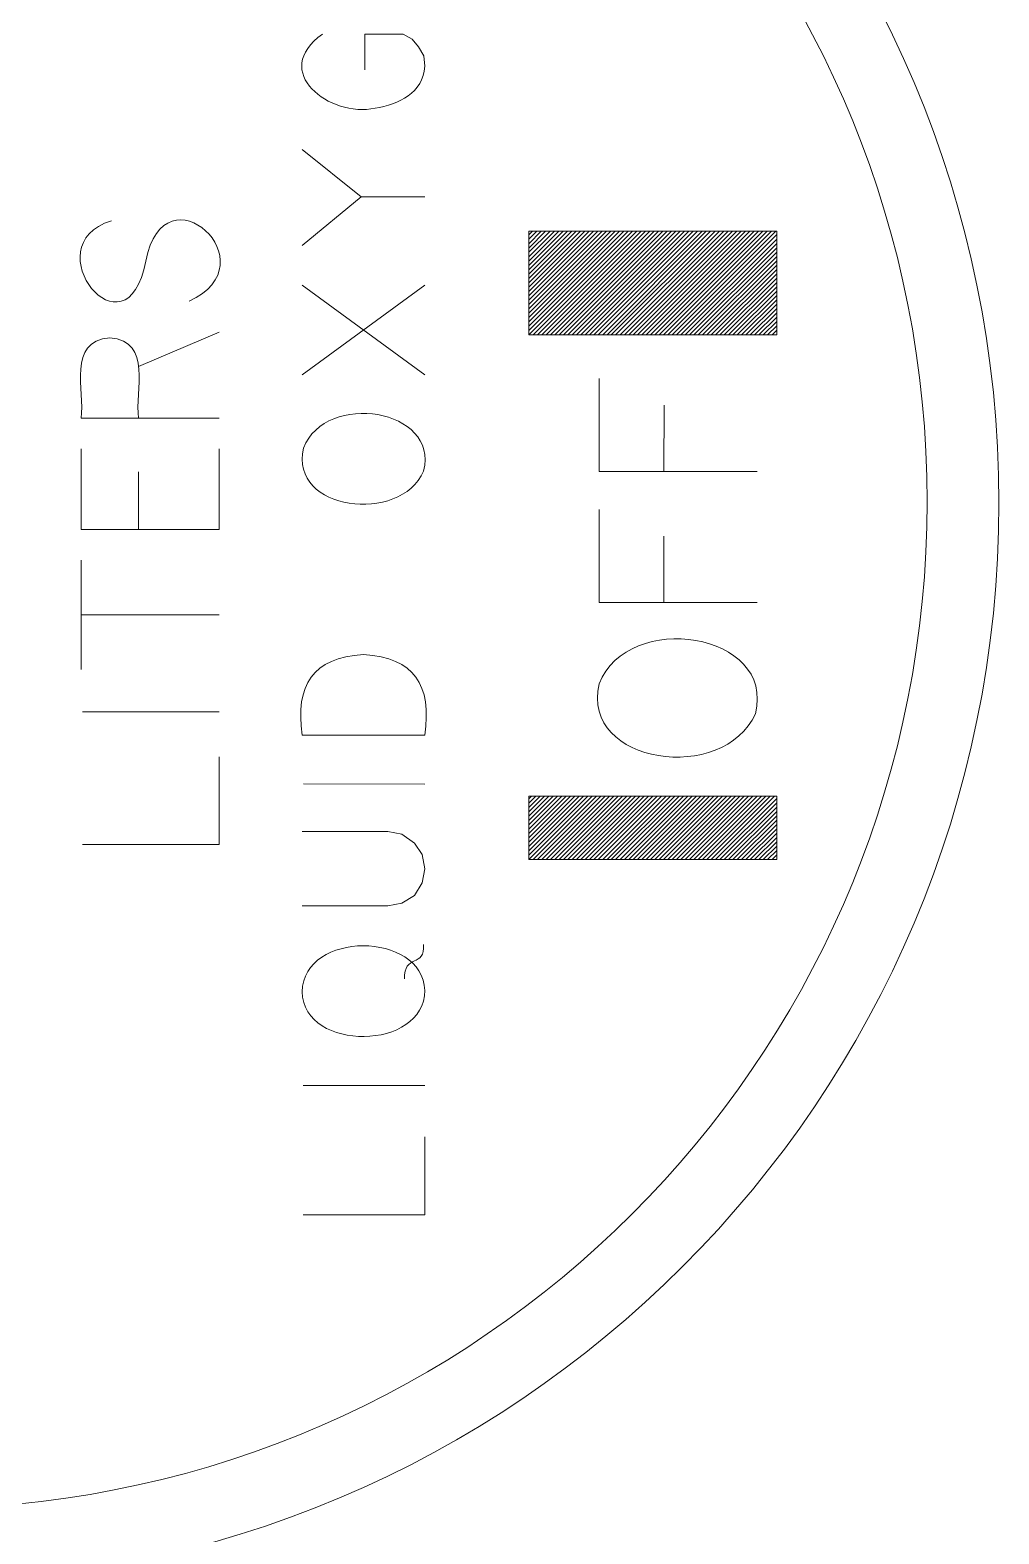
# Model space of a CAD drawing. Header units: millimetres. Extents: x 0.4 to 14.3, y 0.4 to 10.4.
# Drawn here: x 6.9205 to 7.137, y 2.6996 to 3.0355 of the extents above; entities that cross this region are included whole.
import ezdxf

# ---------------------------------------------------------------- set-up
doc = ezdxf.new("R2010")
doc.units = ezdxf.units.MM
doc.layers.add('PDF_Geometry', color=7, linetype='Continuous')

msp = doc.modelspace()

# ---------------------------------------------------------------- linework, layer by layer
at = {"layer": 'PDF_Geometry', "lineweight": 15}
msp.add_lwpolyline([(6.88573611111111, 3.134888888888888), (6.906305555555583, 3.154906488743094, -0.9552777963625301), (6.906305555555555, 2.705458333333333), (6.906305555555555, 2.770069444444444), (6.88573611111111, 2.770069444444444), (6.88573611111111, 2.721541666666667, -0.05244599848619996), (6.842625, 2.728222222222222)], format="xyb", dxfattribs=at)
for points in [[(6.995347222222222, 3.026652777777777), (6.995347222222222, 3.034652777777778), (7.003916666666666, 3.034652777777778), (7.005916666666665, 3.0335), (7.007347222222222, 3.031791666666666), (7.008486111111111, 3.029791666666666), (7.008763888888888, 3.0275)], [(6.994486111111111, 2.998305555555556), (6.981347222222222, 3.008875)], [(6.981333333333333, 2.987444444444444), (6.994486111111111, 2.998305555555556), (7.008763888888888, 2.998291666666667)], [(7.031972222222223, 2.967472222222222), (7.055138888888888, 2.990611111111111)], [(7.031972222222223, 2.968444444444444), (7.054166666666666, 2.990611111111111)], [(7.031972222222223, 2.969402777777777), (7.053194444444443, 2.990611111111111)], [(7.031972222222223, 2.970375), (7.052222222222222, 2.990611111111111)], [(7.031972222222223, 2.971347222222222), (7.051263888888888, 2.990611111111111)], [(7.031972222222223, 2.972319444444445), (7.050291666666666, 2.990611111111111)], [(7.031972222222223, 2.973277777777778), (7.049319444444444, 2.990611111111111)], [(7.031972222222223, 2.97425), (7.048347222222221, 2.990611111111111)], [(7.031972222222223, 2.975222222222222), (7.047374999999999, 2.990611111111111)], [(7.031972222222223, 2.976194444444444), (7.046402777777778, 2.990611111111111)], [(7.031972222222223, 2.977166666666667), (7.045444444444444, 2.990611111111111)], [(7.031972222222223, 2.978125), (7.044472222222222, 2.990611111111111)], [(7.031972222222223, 2.979097222222222), (7.0435, 2.990611111111111)], [(7.031972222222223, 2.980069444444444), (7.042527777777778, 2.990611111111111)], [(7.031972222222223, 2.981041666666667), (7.041555555555554, 2.990611111111111)], [(7.031972222222223, 2.982), (7.040583333333332, 2.990611111111111)], [(7.031972222222223, 2.982972222222222), (7.039611111111111, 2.990611111111111)], [(7.031972222222223, 2.983944444444444), (7.038652777777777, 2.990611111111111)], [(7.031972222222223, 2.984916666666666), (7.037680555555554, 2.990611111111111)], [(7.031972222222223, 2.985888888888889), (7.036708333333333, 2.990611111111111)], [(7.031972222222223, 2.986847222222222), (7.035736111111111, 2.990611111111111)], [(7.031972222222223, 2.987819444444444), (7.034763888888889, 2.990611111111111)], [(7.031972222222223, 2.988791666666666), (7.033791666666666, 2.990611111111111)], [(7.031972222222223, 2.989763888888888), (7.032819444444444, 2.990611111111111)], [(7.032944444444444, 2.967472222222222), (7.056111111111111, 2.990611111111111)], [(7.033916666666666, 2.967472222222222), (7.057083333333333, 2.990611111111111)], [(7.034888888888888, 2.967472222222222), (7.058055555555555, 2.990611111111111)], [(7.03586111111111, 2.967472222222222), (7.059013888888889, 2.990611111111111)], [(7.036833333333334, 2.967472222222222), (7.059986111111111, 2.990611111111111)], [(7.037791666666665, 2.967472222222222), (7.060958333333333, 2.990611111111111)], [(7.038763888888887, 2.967472222222222), (7.061930555555556, 2.990611111111111)], [(7.039736111111111, 2.967472222222222), (7.062902777777778, 2.990611111111111)], [(7.040708333333332, 2.967472222222222), (7.063874999999999, 2.990611111111111)], [(7.041680555555555, 2.967472222222222), (7.064833333333333, 2.990611111111111)], [(7.042652777777777, 2.967472222222222), (7.065805555555555, 2.990611111111111)], [(7.043611111111112, 2.967472222222222), (7.066777777777777, 2.990611111111111)], [(7.044583333333333, 2.967472222222222), (7.067749999999999, 2.990611111111111)], [(7.045555555555555, 2.967472222222222), (7.068722222222221, 2.990611111111111)], [(7.046527777777778, 2.967472222222222), (7.069694444444444, 2.990611111111111)], [(7.047499999999999, 2.967472222222222), (7.070666666666666, 2.990611111111111)], [(7.048472222222221, 2.967472222222222), (7.071625, 2.990611111111111)], [(7.049444444444444, 2.967472222222222), (7.072597222222221, 2.990611111111111)], [(7.050402777777777, 2.967472222222222), (7.073569444444444, 2.990611111111111)], [(7.051375, 2.967472222222222), (7.074541666666667, 2.990611111111111)], [(7.052347222222222, 2.967472222222222), (7.075513888888888, 2.990611111111111)], [(7.053319444444444, 2.967472222222222), (7.076486111111111, 2.990611111111111)], [(7.054291666666666, 2.967472222222222), (7.077458333333333, 2.990611111111111)], [(7.055263888888888, 2.967472222222222), (7.078416666666667, 2.990611111111111)], [(7.056222222222222, 2.967472222222222), (7.079388888888888, 2.990611111111111)], [(7.057194444444444, 2.967472222222222), (7.08036111111111, 2.990611111111111)], [(7.058166666666666, 2.967472222222222), (7.081333333333333, 2.990611111111111)], [(7.059138888888889, 2.967472222222222), (7.082305555555554, 2.990611111111111)], [(7.060111111111111, 2.967472222222222), (7.083277777777776, 2.990611111111111)], [(7.061083333333332, 2.967472222222222), (7.08423611111111, 2.990611111111111)], [(7.062055555555554, 2.967472222222222), (7.085208333333333, 2.990611111111111)], [(7.063013888888888, 2.967472222222222), (7.086180555555555, 2.990611111111111)], [(7.063986111111111, 2.967472222222222), (7.087152777777777, 2.990611111111111)], [(7.064958333333333, 2.967472222222222), (7.087347222222221, 2.989833333333333)], [(7.065930555555555, 2.967472222222222), (7.087347222222221, 2.988861111111111)], [(7.066902777777777, 2.967472222222222), (7.087347222222221, 2.987888888888889)], [(7.067875, 2.967472222222222), (7.087347222222221, 2.986916666666667)], [(7.068833333333332, 2.967472222222222), (7.087347222222221, 2.985958333333333)], [(7.069805555555554, 2.967472222222222), (7.087347222222221, 2.984986111111111)], [(7.070777777777777, 2.967472222222222), (7.087347222222221, 2.984013888888889)], [(7.07175, 2.967472222222222), (7.087347222222221, 2.983041666666666)], [(7.072722222222221, 2.967472222222222), (7.087347222222221, 2.982069444444444)], [(7.073694444444444, 2.967472222222222), (7.087347222222221, 2.981111111111111)], [(7.074666666666666, 2.967472222222222), (7.087347222222221, 2.980138888888888)], [(7.008763888888888, 2.958513888888888), (6.981333333333333, 2.978527777777778)], [(7.008763888888888, 2.978513888888889), (6.981333333333333, 2.958527777777777)], [(7.075625, 2.967472222222222), (7.087347222222221, 2.979166666666667)], [(7.076597222222222, 2.967472222222222), (7.087347222222221, 2.978194444444445)], [(7.077569444444443, 2.967472222222222), (7.087347222222221, 2.977236111111111)], [(7.078541666666666, 2.967472222222222), (7.087347222222221, 2.976263888888889)], [(7.079513888888888, 2.967472222222222), (7.087347222222221, 2.975291666666667)], [(7.08048611111111, 2.967472222222222), (7.087347222222221, 2.974319444444444)], [(7.081444444444444, 2.967472222222222), (7.087347222222221, 2.973347222222222)], [(7.082416666666666, 2.967472222222222), (7.087347222222221, 2.972388888888889)], [(7.083388888888889, 2.967472222222222), (7.087347222222221, 2.971416666666667)], [(7.084361111111111, 2.967472222222222), (7.087347222222221, 2.970444444444444)], [(6.962805555555555, 2.968083333333333), (6.944805555555554, 2.960375)], [(7.085333333333334, 2.967472222222222), (7.087347222222221, 2.969472222222223)], [(7.086305555555555, 2.967472222222222), (7.087347222222221, 2.968513888888888)], [(7.087277777777778, 2.967472222222222), (7.087347222222221, 2.967541666666666)], [(7.082972222222222, 2.936902777777778), (7.047694444444444, 2.936902777777778), (7.047694444444444, 2.957694444444444)], [(7.062166666666665, 2.936902777777778), (7.062180555555555, 2.95175)], [(6.962805555555555, 2.948805555555555), (6.931944444444444, 2.948805555555555)], [(6.962805555555555, 2.941958333333333), (6.962791666666666, 2.923958333333333), (6.931944444444444, 2.923958333333333), (6.931944444444444, 2.941958333333333)], [(6.944805555555554, 2.923958333333333), (6.944805555555554, 2.936819444444445)], [(7.082972222222222, 2.907625), (7.047680555555554, 2.907625), (7.047694444444444, 2.928430555555555)], [(7.062166666666665, 2.907625), (7.062166666666665, 2.922486111111111)], [(6.931944444444444, 2.892694444444444), (6.931944444444444, 2.917111111111111)], [(6.931944444444444, 2.904902777777778), (6.962791666666666, 2.904902777777778)], [(6.932263888888889, 2.883263888888889), (6.962791666666666, 2.883263888888889)], [(7.008749999999999, 2.878041666666666), (6.981333333333333, 2.878041666666666)], [(6.932263888888889, 2.853597222222222), (6.962791666666666, 2.853597222222222), (6.962791666666666, 2.873208333333333)], [(6.981611111111111, 2.867125), (7.008749999999999, 2.867111111111111)], [(7.031972222222223, 2.850236111111111), (7.046124999999999, 2.864374999999999)], [(7.031972222222223, 2.851208333333333), (7.045166666666667, 2.864374999999999)], [(7.031972222222223, 2.852180555555556), (7.044194444444444, 2.864374999999999)], [(7.031972222222223, 2.853152777777778), (7.043222222222222, 2.864374999999999)], [(7.031972222222223, 2.854111111111111), (7.04225, 2.864374999999999)], [(7.031972222222223, 2.855083333333333), (7.041277777777777, 2.864374999999999)], [(7.031972222222223, 2.856055555555555), (7.040305555555555, 2.864374999999999)], [(7.031972222222223, 2.857027777777777), (7.039347222222221, 2.864374999999999)], [(7.031972222222223, 2.85798611111111), (7.038374999999999, 2.864374999999999)], [(7.031972222222223, 2.858958333333333), (7.037402777777777, 2.864374999999999)], [(7.031972222222223, 2.859930555555555), (7.036430555555555, 2.864374999999999)], [(7.031972222222223, 2.860902777777778), (7.035458333333333, 2.864374999999999)], [(7.031972222222223, 2.861875), (7.03448611111111, 2.864374999999999)], [(7.031972222222223, 2.862833333333333), (7.033513888888888, 2.864374999999999)], [(7.031972222222223, 2.863805555555555), (7.032555555555556, 2.864374999999999)], [(7.032944444444444, 2.850236111111111), (7.047097222222221, 2.864374999999999)], [(7.033916666666666, 2.850236111111111), (7.048069444444444, 2.864374999999999)], [(7.034888888888888, 2.850236111111111), (7.049041666666666, 2.864374999999999)], [(7.03586111111111, 2.850236111111111), (7.050013888888889, 2.864374999999999)], [(7.036833333333334, 2.850236111111111), (7.050986111111111, 2.864374999999999)], [(7.037791666666665, 2.850236111111111), (7.051958333333332, 2.864374999999999)], [(7.038763888888887, 2.850236111111111), (7.052916666666667, 2.864374999999999)], [(7.039736111111111, 2.850236111111111), (7.053888888888888, 2.864374999999999)], [(7.040708333333332, 2.850236111111111), (7.05486111111111, 2.864374999999999)], [(7.041680555555555, 2.850236111111111), (7.055833333333332, 2.864374999999999)], [(7.042652777777777, 2.850236111111111), (7.056805555555555, 2.864374999999999)], [(7.043611111111112, 2.850236111111111), (7.057777777777778, 2.864374999999999)], [(7.044583333333333, 2.850236111111111), (7.05873611111111, 2.864374999999999)], [(7.045555555555555, 2.850236111111111), (7.059708333333333, 2.864374999999999)], [(7.046527777777778, 2.850236111111111), (7.060680555555556, 2.864374999999999)], [(7.047499999999999, 2.850236111111111), (7.061652777777777, 2.864374999999999)], [(7.048472222222221, 2.850236111111111), (7.062625, 2.864374999999999)], [(7.049444444444444, 2.850236111111111), (7.063597222222222, 2.864374999999999)], [(7.050402777777777, 2.850236111111111), (7.064569444444444, 2.864374999999999)], [(7.051375, 2.850236111111111), (7.065527777777777, 2.864374999999999)], [(7.052347222222222, 2.850236111111111), (7.066499999999999, 2.864374999999999)], [(7.053319444444444, 2.850236111111111), (7.067472222222221, 2.864374999999999)], [(7.054291666666666, 2.850236111111111), (7.068444444444443, 2.864374999999999)], [(7.055263888888888, 2.850236111111111), (7.069416666666665, 2.864374999999999)], [(7.056222222222222, 2.850236111111111), (7.070388888888888, 2.864374999999999)], [(7.057194444444444, 2.850236111111111), (7.071347222222222, 2.864374999999999)], [(7.058166666666666, 2.850236111111111), (7.072319444444444, 2.864374999999999)], [(7.059138888888889, 2.850236111111111), (7.073291666666666, 2.864374999999999)], [(7.060111111111111, 2.850236111111111), (7.074263888888889, 2.864374999999999)], [(7.061083333333332, 2.850236111111111), (7.07523611111111, 2.864374999999999)], [(7.062055555555554, 2.850236111111111), (7.076208333333333, 2.864374999999999)], [(7.063013888888888, 2.850236111111111), (7.077180555555556, 2.864374999999999)], [(7.063986111111111, 2.850236111111111), (7.078138888888888, 2.864374999999999)], [(7.064958333333333, 2.850236111111111), (7.079111111111111, 2.864374999999999)], [(7.065930555555555, 2.850236111111111), (7.080083333333333, 2.864374999999999)], [(7.066902777777777, 2.850236111111111), (7.081055555555555, 2.864374999999999)], [(7.067875, 2.850236111111111), (7.082027777777776, 2.864374999999999)], [(7.068833333333332, 2.850236111111111), (7.082999999999998, 2.864374999999999)], [(7.069805555555554, 2.850236111111111), (7.083958333333333, 2.864374999999999)], [(7.070777777777777, 2.850236111111111), (7.084930555555555, 2.864374999999999)], [(7.07175, 2.850236111111111), (7.085902777777777, 2.864374999999999)], [(7.072722222222221, 2.850236111111111), (7.086874999999999, 2.864374999999999)], [(7.073694444444444, 2.850236111111111), (7.087347222222221, 2.863875)], [(7.074666666666666, 2.850236111111111), (7.087347222222221, 2.862902777777777)], [(7.075625, 2.850236111111111), (7.087347222222221, 2.861944444444444)], [(7.076597222222222, 2.850236111111111), (7.087347222222221, 2.860972222222222)], [(7.077569444444443, 2.850236111111111), (7.087347222222221, 2.86)], [(7.078541666666666, 2.850236111111111), (7.087347222222221, 2.859027777777778)], [(6.981319444444445, 2.839916666666666), (7.000458333333333, 2.839902777777777), (7.003611111111111, 2.840486111111111), (7.006458333333333, 2.842194444444444), (7.008180555555555, 2.845055555555555), (7.008749999999999, 2.848194444444444), (7.008180555555555, 2.851333333333333), (7.006458333333333, 2.853902777777778), (7.003611111111111, 2.855902777777778), (7.000458333333333, 2.856472222222222), (6.981319444444445, 2.856486111111111)], [(7.079513888888888, 2.850236111111111), (7.087347222222221, 2.858055555555556)], [(7.08048611111111, 2.850236111111111), (7.087347222222221, 2.857097222222222)], [(7.081444444444444, 2.850236111111111), (7.087347222222221, 2.856125)], [(7.082416666666666, 2.850236111111111), (7.087347222222221, 2.855152777777778)], [(7.083388888888889, 2.850236111111111), (7.087347222222221, 2.854180555555555)], [(7.084361111111111, 2.850236111111111), (7.087347222222221, 2.853222222222222)], [(7.085333333333334, 2.850236111111111), (7.087347222222221, 2.85225)], [(7.086305555555555, 2.850236111111111), (7.087347222222221, 2.851277777777778)], [(7.087277777777778, 2.850236111111111), (7.087347222222221, 2.850305555555555)], [(6.981597222222222, 2.799777777777777), (7.008736111111111, 2.799777777777777)], [(6.981597222222222, 2.770861111111111), (7.008736111111111, 2.770847222222222), (7.008736111111111, 2.788277777777778)]]:
    msp.add_lwpolyline(points, dxfattribs=at)
for points in [[(7.087347222222221, 2.990611111111111), (7.087347222222221, 2.967472222222222), (7.031972222222223, 2.967472222222222), (7.031972222222223, 2.990611111111111)], [(7.087347222222221, 2.864374999999999), (7.087347222222221, 2.850236111111111), (7.031972222222223, 2.850236111111111), (7.031972222222223, 2.864374999999999)]]:
    msp.add_lwpolyline(points, close=True, dxfattribs=at)
msp.add_circle((6.895746653027728, 2.929913319694383), 0.241253362544024, dxfattribs=at)
for points in [[(6.997624999999999, 3.018083333333334), (6.987569444444444, 3.015916666666666), (6.973930555555555, 3.026222222222223), (6.985916666666665, 3.034652777777778)], [(7.008763888888888, 3.0275), (7.008333333333333, 3.021361111111111), (7.002944444444444, 3.018986111111111), (6.997624999999999, 3.018083333333334)], [(6.946416666666667, 2.983944444444444), (6.950458333333332, 3.0055), (6.974777777777778, 2.983458333333333), (6.956055555555555, 2.974944444444444)], [(6.938708333333333, 2.992944444444444), (6.920972222222222, 2.987402777777778), (6.94211111111111, 2.961138888888889), (6.946416666666667, 2.983944444444444)], [(6.931944444444444, 2.948805555555555), (6.932875, 2.954986111111111), (6.928666666666667, 2.965944444444444), (6.938375, 2.966805555555555)], [(6.938375, 2.966805555555555), (6.948069444444443, 2.965944444444444), (6.943874999999999, 2.954986111111111), (6.944805555555554, 2.948805555555555)], [(6.981625, 2.942166666666667), (6.986652777777778, 2.954916666666666), (7.011972222222222, 2.951013888888888), (7.008472222222222, 2.937027777777778)], [(7.008472222222222, 2.937027777777778), (7.003222222222221, 2.925), (6.978375, 2.928138888888889), (6.981625, 2.942166666666667)], [(7.047680555555554, 2.8895), (7.054152777777777, 2.906), (7.087124999999999, 2.901083333333333), (7.082597222222222, 2.882805555555556)], [(6.981333333333333, 2.878041666666666), (6.979791666666666, 2.889194444444445), (6.98361111111111, 2.895333333333333), (6.995041666666666, 2.896041666666666)], [(6.995041666666666, 2.896041666666666), (7.006444444444444, 2.895333333333333), (7.010305555555555, 2.889180555555555), (7.008749999999999, 2.878041666666666)], [(7.082597222222222, 2.882805555555556), (7.075638888888888, 2.867097222222222), (7.043458333333334, 2.871347222222222), (7.047680555555554, 2.8895)], [(6.981319444444445, 2.820708333333333), (6.981722222222222, 2.834430555555555), (7.008180555555555, 2.834263888888889), (7.008749999999999, 2.820986111111111)], [(7.004180555555555, 2.823555555555555), (7.003999999999999, 2.829208333333333), (7.00886111111111, 2.826069444444444), (7.008458333333333, 2.831263888888889)], [(7.008749999999999, 2.820986111111111), (7.008722222222222, 2.807583333333333), (6.981736111111111, 2.807069444444444), (6.981319444444445, 2.820708333333333)]]:
    msp.add_open_spline(points, degree=3, dxfattribs=at)

doc.saveas('drawing.dxf')
